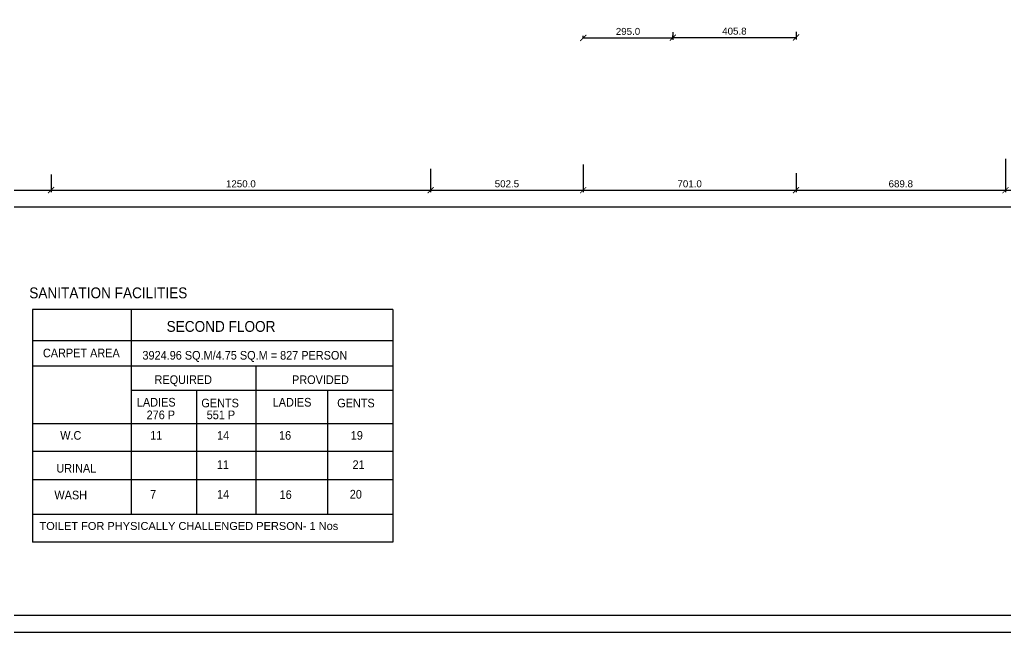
# Model space of a CAD drawing. Extents: x 53439 to 79867, y -144071 to -73305.
# Drawn here: x 61465 to 64711, y -117149 to -115133 of the extents above; entities that cross this region are included whole.
import ezdxf

# ---------------------------------------------------------------- set-up
doc = ezdxf.new("R2010")
doc.units = 0
doc.header["$LTSCALE"] = 0.1
doc.header["$MEASUREMENT"] = 0
doc.header["$PDMODE"] = 35
doc.header["$PDSIZE"] = -0.8
doc.layers.get('0').update_dxf_attribs({"linetype": 'CONTINUOUS'})
doc.layers.get('DEFPOINTS').update_dxf_attribs({"linetype": 'CONTINUOUS'})
for name, color, linetype in [('BOR', 200, 'CONTINUOUS'), ('BOR1', 230, 'CONTINUOUS'), ('TEXT', 7, 'CONTINUOUS'), ('TXT', 4, 'CONTINUOUS'), ('WALL', 6, 'CONTINUOUS'), ('WIN', 102, 'CONTINUOUS')]:
    doc.layers.add(name, color=color, linetype=linetype)
doc.styles.add('1MM', font='arial.ttf')
doc.styles.add('DUTCH', font='arial.ttf')
doc.styles.add('ROMANT', font='arial.ttf', dxfattribs={"height": 2.5})
doc.dimstyles.new('KRI', dxfattribs={"dimtxt": 23, "dimasz": 20, "dimexe": 7, "dimexo": 0, "dimgap": 9, "dimtad": 1, "dimdec": 1, "dimzin": 1, "dimtxsty": '1MM', "dimblk": 'ARCHTICK', "dimcen": 0.5, "dimclrd": 252, "dimclre": 252, "dimclrt": 7, "dimaunit": 1, "dimadec": 8, "dimazin": 3, "dimtfac": 1, "dimtdec": 1, "dimtmove": 0, "dimatfit": 3})

# ---------------------------------------------------------------- blocks, each defined once
blk = doc.blocks.new('_ARCHTICK')
at = {"layer": 'WALL', "color": 0, "const_width": 0.15}
blk.add_lwpolyline([(-0.5, -0.5), (0.5, 0.5)], dxfattribs=at)
blk = doc.blocks.new('*D201')
at = {"color": 252, "linetype": 'CONTINUOUS', "ltscale": 0.1}
for p, q in [((63321, -115192.4), (63321, -115185.4)), ((63321, -115192.4), (63616.1, -115191.9)), ((63616.1, -115191.9), (63616.1, -115184.9))]:
    blk.add_line(p, q, dxfattribs=at)
at = {"layer": 'DEFPOINTS', "color": 0, "linetype": 'CONTINUOUS', "ltscale": 0.1}
for p in [(63321, -115192.4), (63616.1, -115191.9), (63616.1, -115191.9)]:
    blk.add_point(p, dxfattribs=at)
at = {"color": 252, "linetype": 'CONTINUOUS', "ltscale": 0.1, "xscale": 20, "yscale": 20, "zscale": 20}
for p, rotation in [((63321, -115192.4), 180.1005303772731), ((63616.1, -115191.9), 0.1005303772731501)]:
    blk.add_blockref('_ARCHTICK', p, dxfattribs=dict(at, rotation=rotation))
at = {"color": 7, "linetype": 'CONTINUOUS', "ltscale": 0.1, "insert": (63468.5, -115171.4), "char_height": 23, "attachment_point": 5, "rotation": 0.1005, "style": '1MM'}
blk.add_mtext('295.0', dxfattribs=at)
blk = doc.blocks.new('*D202')
at = {"color": 252, "linetype": 'CONTINUOUS', "ltscale": 0.1}
for p, q in [((63616, -115173.8), (63616.1, -115198.7)), ((63616.1, -115191.7), (64021.9, -115190.8)), ((64021.9, -115172.9), (64021.9, -115197.8))]:
    blk.add_line(p, q, dxfattribs=at)
at = {"layer": 'DEFPOINTS', "color": 0, "linetype": 'CONTINUOUS', "ltscale": 0.1}
for p in [(63616, -115173.8), (64021.9, -115172.9), (64021.9, -115190.8)]:
    blk.add_point(p, dxfattribs=at)
at = {"color": 252, "linetype": 'CONTINUOUS', "ltscale": 0.1, "xscale": 20, "yscale": 20, "zscale": 20}
for p, rotation in [((63616.1, -115191.7), 180.1182205865568), ((64021.9, -115190.8), 0.1182205865567519)]:
    blk.add_blockref('_ARCHTICK', p, dxfattribs=dict(at, rotation=rotation))
at = {"color": 7, "linetype": 'CONTINUOUS', "ltscale": 0.1, "insert": (63818.9, -115170.5), "char_height": 23, "attachment_point": 5, "rotation": 0.1182, "style": '1MM'}
blk.add_mtext('405.8', dxfattribs=at)
blk = doc.blocks.new('*D173')
at = {"layer": 'DEFPOINTS', "color": 0, "linetype": 'CONTINUOUS', "ltscale": 0.1}
for p in [(61568.5, -115642.1), (60528.5, -115655.2), (61568.5, -115693.6)]:
    blk.add_point(p, dxfattribs=at)
at = {"layer": 'WIN', "color": 252, "linetype": 'CONTINUOUS', "ltscale": 0.1}
for p, q in [((61568.5, -115642.1), (61568.5, -115700.6)), ((60528.5, -115655.2), (60528.5, -115700.6)), ((60528.5, -115693.6), (61568.5, -115693.6))]:
    blk.add_line(p, q, dxfattribs=at)
at = {"layer": 'WIN', "color": 252, "linetype": 'CONTINUOUS', "ltscale": 0.1, "xscale": 20, "yscale": 20, "zscale": 20, "rotation": 180}
blk.add_blockref('_ARCHTICK', (60528.5, -115693.6), dxfattribs=at)
at = {"layer": 'WIN', "color": 252, "linetype": 'CONTINUOUS', "ltscale": 0.1, "xscale": 20, "yscale": 20, "zscale": 20}
blk.add_blockref('_ARCHTICK', (61568.5, -115693.6), dxfattribs=at)
at = {"layer": 'WIN', "color": 7, "linetype": 'CONTINUOUS', "ltscale": 0.1, "insert": (61048.5, -115672.9), "char_height": 23, "attachment_point": 5, "style": '1MM'}
blk.add_mtext('1040.0', dxfattribs=at)
blk = doc.blocks.new('*D174')
at = {"layer": 'DEFPOINTS', "color": 0, "linetype": 'CONTINUOUS', "ltscale": 0.1}
for p in [(61568.5, -115642.1), (62818.5, -115623.3), (62818.5, -115693.6)]:
    blk.add_point(p, dxfattribs=at)
at = {"layer": 'WIN', "color": 252, "linetype": 'CONTINUOUS', "ltscale": 0.1}
for p, q in [((61568.5, -115642.1), (61568.5, -115700.6)), ((62818.5, -115623.3), (62818.5, -115700.6)), ((61568.5, -115693.6), (62818.5, -115693.6))]:
    blk.add_line(p, q, dxfattribs=at)
at = {"layer": 'WIN', "color": 252, "linetype": 'CONTINUOUS', "ltscale": 0.1, "xscale": 20, "yscale": 20, "zscale": 20, "rotation": 180}
blk.add_blockref('_ARCHTICK', (61568.5, -115693.6), dxfattribs=at)
at = {"layer": 'WIN', "color": 252, "linetype": 'CONTINUOUS', "ltscale": 0.1, "xscale": 20, "yscale": 20, "zscale": 20}
blk.add_blockref('_ARCHTICK', (62818.5, -115693.6), dxfattribs=at)
at = {"layer": 'WIN', "color": 7, "linetype": 'CONTINUOUS', "ltscale": 0.1, "insert": (62193.5, -115672.9), "char_height": 23, "attachment_point": 5, "style": '1MM'}
blk.add_mtext('1250.0', dxfattribs=at)
blk = doc.blocks.new('*D175')
at = {"layer": 'DEFPOINTS', "color": 0, "linetype": 'CONTINUOUS', "ltscale": 0.1}
for p in [(63321, -115608.8), (62818.5, -115623.3), (63321, -115693.6)]:
    blk.add_point(p, dxfattribs=at)
at = {"layer": 'WIN', "color": 252, "linetype": 'CONTINUOUS', "ltscale": 0.1}
for p, q in [((63321, -115608.8), (63321, -115700.6)), ((62818.5, -115623.3), (62818.5, -115700.6)), ((62818.5, -115693.6), (63321, -115693.6))]:
    blk.add_line(p, q, dxfattribs=at)
at = {"layer": 'WIN', "color": 252, "linetype": 'CONTINUOUS', "ltscale": 0.1, "xscale": 20, "yscale": 20, "zscale": 20, "rotation": 180}
blk.add_blockref('_ARCHTICK', (62818.5, -115693.6), dxfattribs=at)
at = {"layer": 'WIN', "color": 252, "linetype": 'CONTINUOUS', "ltscale": 0.1, "xscale": 20, "yscale": 20, "zscale": 20}
blk.add_blockref('_ARCHTICK', (63321, -115693.6), dxfattribs=at)
at = {"layer": 'WIN', "color": 7, "linetype": 'CONTINUOUS', "ltscale": 0.1, "insert": (63069.8, -115672.9), "char_height": 23, "attachment_point": 5, "style": '1MM'}
blk.add_mtext('502.5', dxfattribs=at)
blk = doc.blocks.new('*D176')
at = {"layer": 'DEFPOINTS', "color": 0, "linetype": 'CONTINUOUS', "ltscale": 0.1}
for p in [(63321, -115608.8), (64022, -115638), (64022, -115693.6)]:
    blk.add_point(p, dxfattribs=at)
at = {"layer": 'WIN', "color": 252, "linetype": 'CONTINUOUS', "ltscale": 0.1}
for p, q in [((63321, -115608.8), (63321, -115700.6)), ((64022, -115638), (64022, -115700.6)), ((63321, -115693.6), (64022, -115693.6))]:
    blk.add_line(p, q, dxfattribs=at)
at = {"layer": 'WIN', "color": 252, "linetype": 'CONTINUOUS', "ltscale": 0.1, "xscale": 20, "yscale": 20, "zscale": 20, "rotation": 180}
blk.add_blockref('_ARCHTICK', (63321, -115693.6), dxfattribs=at)
at = {"layer": 'WIN', "color": 252, "linetype": 'CONTINUOUS', "ltscale": 0.1, "xscale": 20, "yscale": 20, "zscale": 20}
blk.add_blockref('_ARCHTICK', (64022, -115693.6), dxfattribs=at)
at = {"layer": 'WIN', "color": 7, "linetype": 'CONTINUOUS', "ltscale": 0.1, "insert": (63671.5, -115672.9), "char_height": 23, "attachment_point": 5, "style": '1MM'}
blk.add_mtext('701.0', dxfattribs=at)
blk = doc.blocks.new('*D177')
at = {"layer": 'DEFPOINTS', "color": 0, "linetype": 'CONTINUOUS', "ltscale": 0.1}
for p in [(64711.8, -115590.8), (64022, -115638), (64711.8, -115693.6)]:
    blk.add_point(p, dxfattribs=at)
at = {"layer": 'WIN', "color": 252, "linetype": 'CONTINUOUS', "ltscale": 0.1}
for p, q in [((64711.8, -115590.8), (64711.8, -115700.6)), ((64022, -115638), (64022, -115700.6)), ((64022, -115693.6), (64711.8, -115693.6))]:
    blk.add_line(p, q, dxfattribs=at)
at = {"layer": 'WIN', "color": 252, "linetype": 'CONTINUOUS', "ltscale": 0.1, "xscale": 20, "yscale": 20, "zscale": 20, "rotation": 180}
blk.add_blockref('_ARCHTICK', (64022, -115693.6), dxfattribs=at)
at = {"layer": 'WIN', "color": 252, "linetype": 'CONTINUOUS', "ltscale": 0.1, "xscale": 20, "yscale": 20, "zscale": 20}
blk.add_blockref('_ARCHTICK', (64711.8, -115693.6), dxfattribs=at)
at = {"layer": 'WIN', "color": 7, "linetype": 'CONTINUOUS', "ltscale": 0.1, "insert": (64366.9, -115672.9), "char_height": 23, "attachment_point": 5, "style": '1MM'}
blk.add_mtext('689.8', dxfattribs=at)
blk = doc.blocks.new('*D178')
at = {"layer": 'DEFPOINTS', "color": 0, "linetype": 'CONTINUOUS', "ltscale": 0.1}
for p in [(64711.8, -115590.8), (65793.5, -115666.2), (65793.5, -115693.6)]:
    blk.add_point(p, dxfattribs=at)
at = {"layer": 'WIN', "color": 252, "linetype": 'CONTINUOUS', "ltscale": 0.1}
for p, q in [((64711.8, -115590.8), (64711.8, -115700.6)), ((65793.5, -115666.2), (65793.5, -115700.6)), ((64711.8, -115693.6), (65793.5, -115693.6))]:
    blk.add_line(p, q, dxfattribs=at)
at = {"layer": 'WIN', "color": 252, "linetype": 'CONTINUOUS', "ltscale": 0.1, "xscale": 20, "yscale": 20, "zscale": 20, "rotation": 180}
blk.add_blockref('_ARCHTICK', (64711.8, -115693.6), dxfattribs=at)
at = {"layer": 'WIN', "color": 252, "linetype": 'CONTINUOUS', "ltscale": 0.1, "xscale": 20, "yscale": 20, "zscale": 20}
blk.add_blockref('_ARCHTICK', (65793.5, -115693.6), dxfattribs=at)
at = {"layer": 'WIN', "color": 7, "linetype": 'CONTINUOUS', "ltscale": 0.1, "insert": (65252.7, -115672.9), "char_height": 23, "attachment_point": 5, "style": '1MM'}
blk.add_mtext('1081.7', dxfattribs=at)
blk = doc.blocks.new('*D187')
at = {"layer": 'DEFPOINTS', "color": 0, "linetype": 'CONTINUOUS', "ltscale": 0.1}
for p in [(59278.5, -115668.8), (73016.7, -115668.8, 0), (73016.7, -115748.9)]:
    blk.add_point(p, dxfattribs=at)
at = {"layer": 'WIN', "color": 252, "linetype": 'CONTINUOUS', "ltscale": 0.1}
for p, q in [((59278.5, -115668.8), (59278.5, -115755.9)), ((73016.7, -115668.8), (73016.7, -115755.9)), ((59278.5, -115748.9), (73016.7, -115748.9))]:
    blk.add_line(p, q, dxfattribs=at)
at = {"layer": 'WIN', "color": 252, "linetype": 'CONTINUOUS', "ltscale": 0.1, "xscale": 20, "yscale": 20, "zscale": 20, "rotation": 180}
blk.add_blockref('_ARCHTICK', (59278.5, -115748.9), dxfattribs=at)
at = {"layer": 'WIN', "color": 252, "linetype": 'CONTINUOUS', "ltscale": 0.1, "xscale": 20, "yscale": 20, "zscale": 20}
blk.add_blockref('_ARCHTICK', (73016.7, -115748.9), dxfattribs=at)
at = {"layer": 'WIN', "color": 7, "linetype": 'CONTINUOUS', "ltscale": 0.1, "insert": (66147.6, -115728.2), "char_height": 23, "attachment_point": 5, "style": '1MM'}
blk.add_mtext('13738.1', dxfattribs=at)

msp = doc.modelspace()

# ---------------------------------------------------------------- linework, layer by layer
at = {"layer": 'BOR'}
msp.add_lwpolyline([(74392.11, -108900.79), (58184.29, -108900.79), (58184.29, -117092.07), (74392.11, -117092.07)], close=True, dxfattribs=at)
at = {"layer": 'BOR1'}
msp.add_lwpolyline([(74448.63, -108844.26), (58127.76, -108844.26), (58127.76, -117148.6), (74448.63, -117148.6)], close=True, dxfattribs=at)
at = {"layer": 'TXT', "linetype": 'BYBLOCK'}
for p, q in [((62693.97, -116085.97), (61507.7, -116085.97)), ((61507.7, -116085.97), (61507.7, -116851.74)), ((61832.48, -116085.97), (61832.48, -116761.2)), ((62693.97, -116085.97), (62693.97, -116851.74)), ((62693.97, -116189.8), (61507.7, -116189.8)), ((62693.97, -116272.85), (61507.7, -116272.85)), ((62242.64, -116272.85), (62242.64, -116761.2)), ((61832.48, -116352.07), (62693.97, -116352.07)), ((62047.25, -116352.07), (62047.25, -116761.2)), ((62478.8, -116352.07), (62478.8, -116761.2)), ((62693.97, -116462.6), (61507.7, -116462.6)), ((62693.97, -116554.12), (61507.7, -116554.12)), ((62693.97, -116647.35), (61507.7, -116647.35)), ((62693.97, -116761.2), (61507.7, -116761.2)), ((62693.97, -116851.74), (61507.7, -116851.74)), ((62693.97, -116851.74), (61507.7, -116851.74))]:
    msp.add_line(p, q, dxfattribs=at)

# ---------------------------------------------------------------- texts
at = {"layer": 'TEXT', "style": 'DUTCH', "width": 0.9}
for s, height, p in [('SANITATION FACILITIES  ', 35.6451, (61496.65, -116049.44, 0)), ('SECOND FLOOR', 35.6451, (61948.95, -116159.92, 0)), ('CARPET AREA', 28.516, (61541.62, -116243.81, 0)), ('3924.96 SQ.M/4.75 SQ.M = 827 PERSON', 28.516, (61869.42, -116251.38, 0)), ('REQUIRED', 28.516, (61909.21, -116331.46, 0)), ('PROVIDED', 28.516, (62361.99, -116331.73, 0)), ('LADIES', 28.516, (61851.05, -116405.84, 0)), ('GENTS', 28.516, (62063.48, -116408.46, 0)), ('LADIES', 28.516, (62298.33, -116405.84, 0)), ('GENTS', 28.516, (62510.77, -116408.46, 0)), ('276 P', 28.516, (61883.08, -116447.37, 0)), ('551 P', 28.516, (62080.95, -116447.37, 0)), ('W.C', 28.516, (61598.59, -116514.98, 0)), ('11', 28.516, (61894.73, -116514.98, 0)), ('14', 28.516, (62115.14, -116514.98, 0)), ('16', 28.516, (62319.19, -116514.98, 0)), ('19', 28.516, (62555.38, -116514.98, 0)), ('11', 28.516, (62114.46, -116611.29, 0)), ('21', 28.516, (62561.26, -116611.29, 0)), ('URINAL', 28.516, (61585.82, -116623.05, 0)), ('WASH', 28.516, (61579.42, -116711.27, 0)), ('7', 28.52, (61894.73, -116708.58, 0)), ('14', 28.516, (62115.14, -116708.58, 0)), ('16', 28.516, (62321.17, -116709.9, 0)), ('20', 28.516, (62552.18, -116708.58, 0))]:
    msp.add_text(s, height=height, dxfattribs=at).set_placement(p)
at = {"layer": 'TEXT', "style": 'ROMANT'}
msp.add_text('TOILET FOR PHYSICALLY CHALLENGED PERSON- 1 Nos', height=25.9792, dxfattribs=at).set_placement((61530.25, -116811.72, -5386.46))

# ---------------------------------------------------------------- dimensions: what is measured, and where the dimension line sits
at = {"color": 1, "linetype": 'CONTINUOUS', "ltscale": 0.1}
for p1, p2, distance, picture, middle in [((63321.04, -115192.4), (63616.08, -115191.88), 0, '*D201', (63468.52, -115171.4)), ((63616.04, -115173.77), (64021.85, -115172.94), -17.88, '*D202', (63818.94, -115170.5))]:
    dim = msp.add_aligned_dim(p1=p1, p2=p2, distance=distance, dimstyle='KRI', dxfattribs=at)
    dim.commit()
    dim.dimension.update_dxf_attribs({"geometry": picture, "text_midpoint": middle})
at = {"layer": 'WIN', "linetype": 'CONTINUOUS', "ltscale": 0.1}
for base, p1, p2, picture, middle in [((63321.04, -115693.65), (62818.54, -115623.28), (63321.04, -115608.76), '*D175', (63069.79, -115672.9)), ((64022.02, -115693.65), (63321.04, -115608.76), (64022.02, -115637.98), '*D176', (63671.53, -115672.9)), ((64711.81, -115693.65), (64022.02, -115637.98), (64711.81, -115590.82), '*D177', (64366.91, -115672.9)), ((65793.54, -115693.65), (64711.81, -115590.82), (65793.54, -115666.21), '*D178', (65252.67, -115672.9)), ((61568.54, -115693.65), (60528.54, -115655.16), (61568.54, -115642.12), '*D173', (61048.54, -115672.9)), ((62818.54, -115693.65), (61568.54, -115642.12), (62818.54, -115623.28), '*D174', (62193.54, -115672.9))]:
    dim = msp.add_linear_dim(base=base, p1=p1, p2=p2, dimstyle='KRI', override={"dimtmove": 1}, dxfattribs=at)
    dim.commit()
    dim.dimension.update_dxf_attribs({"geometry": picture, "text_midpoint": middle})
dim = msp.add_linear_dim(base=(73016.67, -115748.94), p1=(59278.54, -115668.75), p2=(73016.67, -115668.75, 0), dimstyle='KRI', dxfattribs=at)
dim.commit()
dim.dimension.update_dxf_attribs({"geometry": '*D187', "text_midpoint": (66147.6, -115728.19)})

doc.saveas('drawing.dxf')
